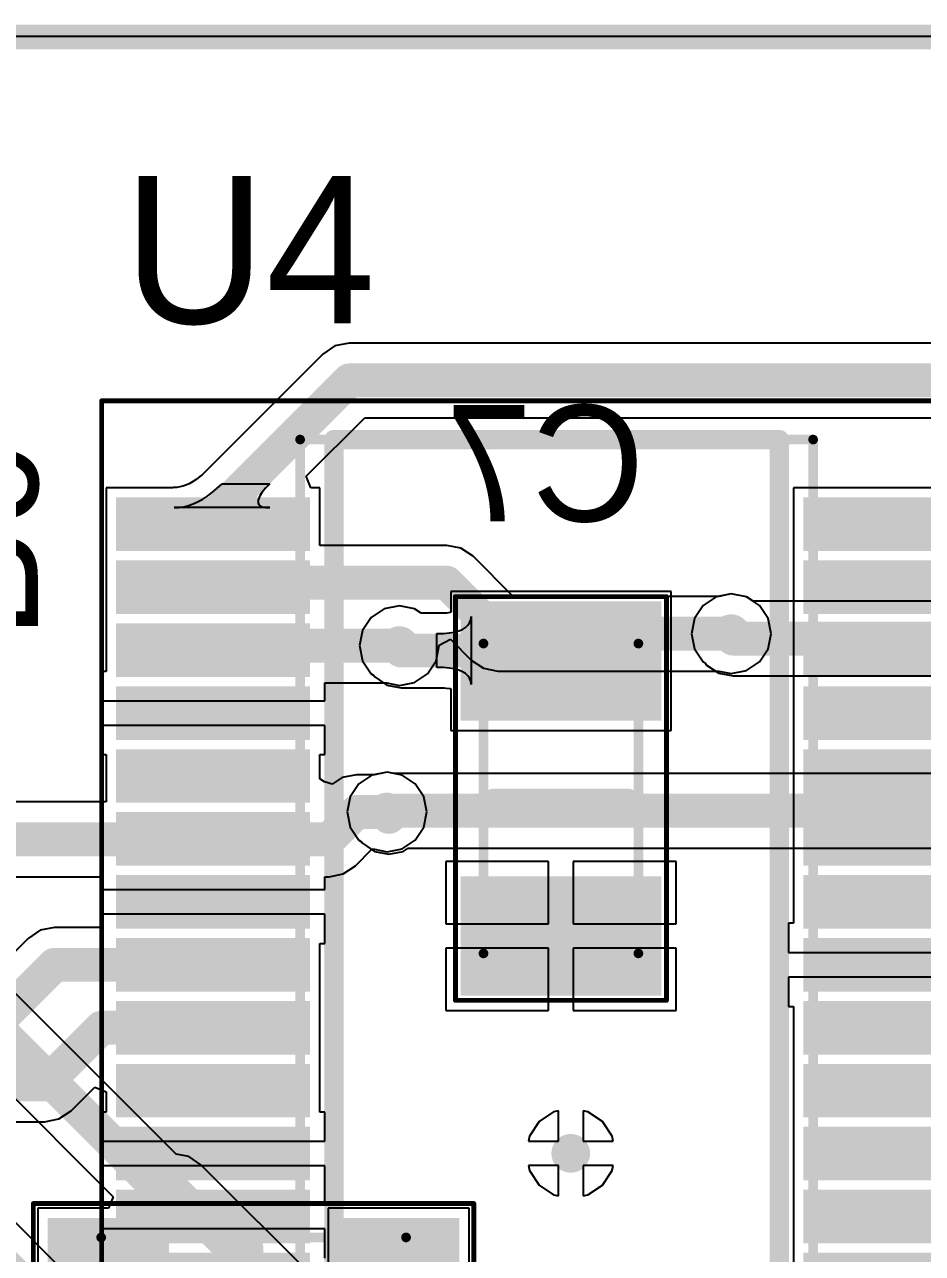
# Model space of a CAD drawing. Header units: millimetres. Extents: x 0.26 to 7.33, y 1.06 to 4.59.
# Drawn here: x 3.6558 to 4.021, y 4.0913 to 4.591 of the extents above; entities that cross this region are included whole.
import ezdxf

# ---------------------------------------------------------------- set-up
doc = ezdxf.new("R2010")
doc.units = ezdxf.units.MM
doc.header["$MEASUREMENT"] = 0
for name, color, linetype in [('BottomLayer', 5, 'Continuous'), ('BottomOverlay', 54, 'Continuous'), ('BottomPaste', 16, 'Continuous'), ('BottomSolder', 6, 'Continuous'), ('Mechanical15', 56, 'Continuous'), ('Mechanical16', 56, 'Continuous'), ('Mechanical20', 56, 'Continuous'), ('MultiLayer', 9, 'Continuous'), ('TopLayer', 1, 'Continuous'), ('TopOverlay', 2, 'Continuous'), ('TopPaste', 8, 'Continuous'), ('TopSolder', 216, 'Continuous'), ('ViaHoleLayer', 16, 'Continuous')]:
    doc.layers.add(name, color=color, linetype=linetype)

# ---------------------------------------------------------------- blocks, each defined once
blk = doc.blocks.new('SOP65P780X200_28N_1')
at = {"layer": 'Mechanical15', "const_width": 0.00394}
for points in [[(-0.07874, 0.20079), (-0.10433, 0.1752)], [(-0.10433, 0.20079), (-0.10433, -0.20079)], [(0.10433, 0.20079), (-0.10433, 0.20079)], [(0.10433, 0.20079), (0.10433, -0.20079)], [(0.10433, -0.20079), (-0.10433, -0.20079)]]:
    blk.add_lwpolyline(points, dxfattribs=at)
at = {"layer": 'Mechanical15', "const_width": 0.00197}
for points in [[(-0.10531, 0.20079, 1), (-0.10335, 0.20079, 1)], [(-0.10531, 0.20079, 1), (-0.10335, 0.20079, 1)], [(-0.07972, 0.20079, 1), (-0.07776, 0.20079, 1)], [(0.10335, 0.20079, 1), (0.10531, 0.20079, 1)], [(0.10335, 0.20079, 1), (0.10531, 0.20079, 1)], [(-0.10531, 0.1752, 1), (-0.10335, 0.1752, 1)], [(-0.10531, -0.20079, 1), (-0.10335, -0.20079, 1)], [(-0.10531, -0.20079, 1), (-0.10335, -0.20079, 1)], [(0.10335, -0.20079, 1), (0.10531, -0.20079, 1)], [(0.10335, -0.20079, 1), (0.10531, -0.20079, 1)]]:
    blk.add_lwpolyline(points, format="xyb", close=True, dxfattribs=at)
at = {"layer": 'Mechanical16', "const_width": 0.00197}
for points in [[(-0.18504, 0.21654), (-0.18504, -0.21654)], [(0.18504, 0.21654), (-0.18504, 0.21654)], [(0.18504, 0.21654), (0.18504, -0.21654)], [(0.18504, -0.21654), (-0.18504, -0.21654)]]:
    blk.add_lwpolyline(points, dxfattribs=at)
at = {"layer": 'Mechanical16', "const_width": 0.000984}
for points in [[(-0.18553, 0.21654, 1), (-0.18455, 0.21654, 1)], [(-0.18553, 0.21654, 1), (-0.18455, 0.21654, 1)], [(0.18455, 0.21654, 1), (0.18553, 0.21654, 1)], [(0.18455, 0.21654, 1), (0.18553, 0.21654, 1)], [(-0.18553, -0.21654, 1), (-0.18455, -0.21654, 1)], [(-0.18553, -0.21654, 1), (-0.18455, -0.21654, 1)], [(0.18455, -0.21654, 1), (0.18553, -0.21654, 1)], [(0.18455, -0.21654, 1), (0.18553, -0.21654, 1)]]:
    blk.add_lwpolyline(points, format="xyb", close=True, dxfattribs=at)
at = {"layer": 'TopLayer'}
for points in [[(-0.1752, 0.15945), (-0.10433, 0.15945), (-0.1752, 0.17323), (-0.10433, 0.17323)], [(0.10433, 0.15945), (0.1752, 0.15945), (0.10433, 0.17323), (0.1752, 0.17323)], [(-0.1752, 0.13386), (-0.10433, 0.13386), (-0.1752, 0.14764), (-0.10433, 0.14764)], [(0.10433, 0.13386), (0.1752, 0.13386), (0.10433, 0.14764), (0.1752, 0.14764)], [(-0.1752, 0.10827), (-0.10433, 0.10827), (-0.1752, 0.12205), (-0.10433, 0.12205)], [(0.10433, 0.10827), (0.1752, 0.10827), (0.10433, 0.12205), (0.1752, 0.12205)], [(-0.1752, 0.08268), (-0.10433, 0.08268), (-0.1752, 0.09646), (-0.10433, 0.09646)], [(0.10433, 0.08268), (0.1752, 0.08268), (0.10433, 0.09646), (0.1752, 0.09646)], [(-0.1752, 0.05709), (-0.10433, 0.05709), (-0.1752, 0.07087), (-0.10433, 0.07087)], [(0.10433, 0.05709), (0.1752, 0.05709), (0.10433, 0.07087), (0.1752, 0.07087)], [(-0.1752, 0.0315), (-0.10433, 0.0315), (-0.1752, 0.04528), (-0.10433, 0.04528)], [(0.10433, 0.0315), (0.1752, 0.0315), (0.10433, 0.04528), (0.1752, 0.04528)], [(-0.1752, 0.00591), (-0.10433, 0.00591), (-0.1752, 0.01969), (-0.10433, 0.01969)], [(0.10433, 0.00591), (0.1752, 0.00591), (0.10433, 0.01969), (0.1752, 0.01969)], [(-0.1752, -0.01969), (-0.10433, -0.01969), (-0.1752, -0.00591), (-0.10433, -0.00591)], [(0.10433, -0.01969), (0.1752, -0.01969), (0.10433, -0.00591), (0.1752, -0.00591)], [(-0.1752, -0.04528), (-0.10433, -0.04528), (-0.1752, -0.0315), (-0.10433, -0.0315)], [(0.10433, -0.04528), (0.1752, -0.04528), (0.10433, -0.0315), (0.1752, -0.0315)], [(-0.1752, -0.07087), (-0.10433, -0.07087), (-0.1752, -0.05709), (-0.10433, -0.05709)], [(0.10433, -0.07087), (0.1752, -0.07087), (0.10433, -0.05709), (0.1752, -0.05709)], [(-0.1752, -0.09646), (-0.10433, -0.09646), (-0.1752, -0.08268), (-0.10433, -0.08268)], [(0.10433, -0.09646), (0.1752, -0.09646), (0.10433, -0.08268), (0.1752, -0.08268)], [(-0.1752, -0.12205), (-0.10433, -0.12205), (-0.1752, -0.10827), (-0.10433, -0.10827)], [(0.10433, -0.12205), (0.1752, -0.12205), (0.10433, -0.10827), (0.1752, -0.10827)], [(-0.1752, -0.14764), (-0.10433, -0.14764), (-0.1752, -0.13386), (-0.10433, -0.13386)], [(0.10433, -0.14764), (0.1752, -0.14764), (0.10433, -0.13386), (0.1752, -0.13386)], [(-0.1752, -0.17323), (-0.10433, -0.17323), (-0.1752, -0.15945), (-0.10433, -0.15945)], [(0.10433, -0.17323), (0.1752, -0.17323), (0.10433, -0.15945), (0.1752, -0.15945)]]:
    blk.add_solid(points, dxfattribs=at)
at = {"layer": 'TopOverlay', "const_width": 0.00787}
for points in [[(-0.09055, 0.20079), (-0.09055, -0.20079)], [(0.09055, 0.20079), (-0.09055, 0.20079)], [(0.09055, 0.20079), (0.09055, -0.20079)], [(-0.10433, 0.18898), (-0.1752, 0.18898)], [(0.09055, -0.20079), (-0.09055, -0.20079)]]:
    blk.add_lwpolyline(points, dxfattribs=at)
at = {"layer": 'TopOverlay', "const_width": 0.00394}
for points in [[(-0.09252, 0.20079, 1), (-0.08858, 0.20079, 1)], [(-0.09252, 0.20079, 1), (-0.08858, 0.20079, 1)], [(0.08858, 0.20079, 1), (0.09252, 0.20079, 1)], [(0.08858, 0.20079, 1), (0.09252, 0.20079, 1)], [(-0.17717, 0.18898, 1), (-0.17323, 0.18898, 1)], [(-0.1063, 0.18898, 1), (-0.10236, 0.18898, 1)], [(-0.09252, -0.20079, 1), (-0.08858, -0.20079, 1)], [(-0.09252, -0.20079, 1), (-0.08858, -0.20079, 1)], [(0.08858, -0.20079, 1), (0.09252, -0.20079, 1)], [(0.08858, -0.20079, 1), (0.09252, -0.20079, 1)]]:
    blk.add_lwpolyline(points, format="xyb", close=True, dxfattribs=at)
at = {"layer": 'TopPaste'}
for points in [[(-0.1752, 0.15945), (-0.10433, 0.15945), (-0.1752, 0.17323), (-0.10433, 0.17323)], [(0.10433, 0.15945), (0.1752, 0.15945), (0.10433, 0.17323), (0.1752, 0.17323)], [(-0.1752, 0.13386), (-0.10433, 0.13386), (-0.1752, 0.14764), (-0.10433, 0.14764)], [(0.10433, 0.13386), (0.1752, 0.13386), (0.10433, 0.14764), (0.1752, 0.14764)], [(-0.1752, 0.10827), (-0.10433, 0.10827), (-0.1752, 0.12205), (-0.10433, 0.12205)], [(0.10433, 0.10827), (0.1752, 0.10827), (0.10433, 0.12205), (0.1752, 0.12205)], [(-0.1752, 0.08268), (-0.10433, 0.08268), (-0.1752, 0.09646), (-0.10433, 0.09646)], [(0.10433, 0.08268), (0.1752, 0.08268), (0.10433, 0.09646), (0.1752, 0.09646)], [(-0.1752, 0.05709), (-0.10433, 0.05709), (-0.1752, 0.07087), (-0.10433, 0.07087)], [(0.10433, 0.05709), (0.1752, 0.05709), (0.10433, 0.07087), (0.1752, 0.07087)], [(-0.1752, 0.0315), (-0.10433, 0.0315), (-0.1752, 0.04528), (-0.10433, 0.04528)], [(0.10433, 0.0315), (0.1752, 0.0315), (0.10433, 0.04528), (0.1752, 0.04528)], [(-0.1752, 0.00591), (-0.10433, 0.00591), (-0.1752, 0.01969), (-0.10433, 0.01969)], [(0.10433, 0.00591), (0.1752, 0.00591), (0.10433, 0.01969), (0.1752, 0.01969)], [(-0.1752, -0.01969), (-0.10433, -0.01969), (-0.1752, -0.00591), (-0.10433, -0.00591)], [(0.10433, -0.01969), (0.1752, -0.01969), (0.10433, -0.00591), (0.1752, -0.00591)], [(-0.1752, -0.04528), (-0.10433, -0.04528), (-0.1752, -0.0315), (-0.10433, -0.0315)], [(0.10433, -0.04528), (0.1752, -0.04528), (0.10433, -0.0315), (0.1752, -0.0315)], [(-0.1752, -0.07087), (-0.10433, -0.07087), (-0.1752, -0.05709), (-0.10433, -0.05709)], [(0.10433, -0.07087), (0.1752, -0.07087), (0.10433, -0.05709), (0.1752, -0.05709)], [(-0.1752, -0.09646), (-0.10433, -0.09646), (-0.1752, -0.08268), (-0.10433, -0.08268)], [(0.10433, -0.09646), (0.1752, -0.09646), (0.10433, -0.08268), (0.1752, -0.08268)], [(-0.1752, -0.12205), (-0.10433, -0.12205), (-0.1752, -0.10827), (-0.10433, -0.10827)], [(0.10433, -0.12205), (0.1752, -0.12205), (0.10433, -0.10827), (0.1752, -0.10827)], [(-0.1752, -0.14764), (-0.10433, -0.14764), (-0.1752, -0.13386), (-0.10433, -0.13386)], [(0.10433, -0.14764), (0.1752, -0.14764), (0.10433, -0.13386), (0.1752, -0.13386)], [(-0.1752, -0.17323), (-0.10433, -0.17323), (-0.1752, -0.15945), (-0.10433, -0.15945)], [(0.10433, -0.17323), (0.1752, -0.17323), (0.10433, -0.15945), (0.1752, -0.15945)]]:
    blk.add_solid(points, dxfattribs=at)
at = {"layer": 'TopSolder'}
for points in [[(-0.1792, 0.15545), (-0.10033, 0.15545), (-0.1792, 0.17723), (-0.10033, 0.17723)], [(0.10033, 0.15545), (0.1792, 0.15545), (0.10033, 0.17723), (0.1792, 0.17723)], [(-0.1792, 0.12986), (-0.10033, 0.12986), (-0.1792, 0.15164), (-0.10033, 0.15164)], [(0.10033, 0.12986), (0.1792, 0.12986), (0.10033, 0.15164), (0.1792, 0.15164)], [(-0.1792, 0.10427), (-0.10033, 0.10427), (-0.1792, 0.12605), (-0.10033, 0.12605)], [(0.10033, 0.10427), (0.1792, 0.10427), (0.10033, 0.12605), (0.1792, 0.12605)], [(-0.1792, 0.07868), (-0.10033, 0.07868), (-0.1792, 0.10046), (-0.10033, 0.10046)], [(0.10033, 0.07868), (0.1792, 0.07868), (0.10033, 0.10046), (0.1792, 0.10046)], [(-0.1792, 0.05309), (-0.10033, 0.05309), (-0.1792, 0.07487), (-0.10033, 0.07487)], [(0.10033, 0.05309), (0.1792, 0.05309), (0.10033, 0.07487), (0.1792, 0.07487)], [(-0.1792, 0.0275), (-0.10033, 0.0275), (-0.1792, 0.04928), (-0.10033, 0.04928)], [(0.10033, 0.0275), (0.1792, 0.0275), (0.10033, 0.04928), (0.1792, 0.04928)], [(-0.1792, 0.00191), (-0.10033, 0.00191), (-0.1792, 0.02369), (-0.10033, 0.02369)], [(0.10033, 0.00191), (0.1792, 0.00191), (0.10033, 0.02369), (0.1792, 0.02369)], [(-0.1792, -0.02369), (-0.10033, -0.02369), (-0.1792, -0.00191), (-0.10033, -0.00191)], [(0.10033, -0.02369), (0.1792, -0.02369), (0.10033, -0.00191), (0.1792, -0.00191)], [(-0.1792, -0.04928), (-0.10033, -0.04928), (-0.1792, -0.0275), (-0.10033, -0.0275)], [(0.10033, -0.04928), (0.1792, -0.04928), (0.10033, -0.0275), (0.1792, -0.0275)], [(-0.1792, -0.07487), (-0.10033, -0.07487), (-0.1792, -0.05309), (-0.10033, -0.05309)], [(0.10033, -0.07487), (0.1792, -0.07487), (0.10033, -0.05309), (0.1792, -0.05309)], [(-0.1792, -0.10046), (-0.10033, -0.10046), (-0.1792, -0.07868), (-0.10033, -0.07868)], [(0.10033, -0.10046), (0.1792, -0.10046), (0.10033, -0.07868), (0.1792, -0.07868)], [(-0.1792, -0.12605), (-0.10033, -0.12605), (-0.1792, -0.10427), (-0.10033, -0.10427)], [(0.10033, -0.12605), (0.1792, -0.12605), (0.10033, -0.10427), (0.1792, -0.10427)], [(-0.1792, -0.15164), (-0.10033, -0.15164), (-0.1792, -0.12986), (-0.10033, -0.12986)], [(0.10033, -0.15164), (0.1792, -0.15164), (0.10033, -0.12986), (0.1792, -0.12986)], [(-0.1792, -0.17723), (-0.10033, -0.17723), (-0.1792, -0.15545), (-0.10033, -0.15545)], [(0.10033, -0.17723), (0.1792, -0.17723), (0.10033, -0.15545), (0.1792, -0.15545)]]:
    blk.add_solid(points, dxfattribs=at)
blk = doc.blocks.new('CAPC3216X170N_B_46')
at = {"layer": 'BottomLayer'}
for points in [[(-0.07618, 0.03681), (-0.07618, -0.03681), (-0.03563, 0.03681), (-0.03563, -0.03681)], [(0.03563, 0.03681), (0.03563, -0.03681), (0.07618, 0.03681), (0.07618, -0.03681)]]:
    blk.add_solid(points, dxfattribs=at)
at = {"layer": 'BottomOverlay', "const_width": 0.00787}
blk.add_lwpolyline([(0, 0.02756), (0, -0.02756)], dxfattribs=at)
at = {"layer": 'BottomOverlay', "const_width": 0.00394}
for points in [[(-0.00197, 0.02756, 1), (0.00197, 0.02756, 1)], [(-0.00197, -0.02756, 1), (0.00197, -0.02756, 1)]]:
    blk.add_lwpolyline(points, format="xyb", close=True, dxfattribs=at)
at = {"layer": 'BottomPaste'}
for points in [[(-0.07618, 0.03681), (-0.07618, -0.03681), (-0.03563, 0.03681), (-0.03563, -0.03681)], [(0.03563, 0.03681), (0.03563, -0.03681), (0.07618, 0.03681), (0.07618, -0.03681)]]:
    blk.add_solid(points, dxfattribs=at)
at = {"layer": 'BottomSolder'}
for points in [[(-0.08018, 0.04081), (-0.08018, -0.04081), (-0.03163, 0.04081), (-0.03163, -0.04081)], [(0.03163, 0.04081), (0.03163, -0.04081), (0.08018, 0.04081), (0.08018, -0.04081)]]:
    blk.add_solid(points, dxfattribs=at)
at = {"layer": 'Mechanical15', "const_width": 0.00394}
for points in [[(-0.06299, 0.0315), (-0.06299, -0.0315)], [(-0.06299, 0.0315), (0.06299, 0.0315)], [(0.06299, 0.0315), (0.06299, -0.0315)], [(-0.06299, -0.0315), (0.06299, -0.0315)]]:
    blk.add_lwpolyline(points, dxfattribs=at)
at = {"layer": 'Mechanical15', "const_width": 0.00197}
for points in [[(-0.06398, 0.0315, 1), (-0.06201, 0.0315, 1)], [(-0.06398, 0.0315, 1), (-0.06201, 0.0315, 1)], [(0.06201, 0.0315, 1), (0.06398, 0.0315, 1)], [(0.06201, 0.0315, 1), (0.06398, 0.0315, 1)], [(-0.06398, -0.0315, 1), (-0.06201, -0.0315, 1)], [(-0.06398, -0.0315, 1), (-0.06201, -0.0315, 1)], [(0.06201, -0.0315, 1), (0.06398, -0.0315, 1)], [(0.06201, -0.0315, 1), (0.06398, -0.0315, 1)]]:
    blk.add_lwpolyline(points, format="xyb", close=True, dxfattribs=at)
at = {"layer": 'Mechanical16', "const_width": 0.00197}
for points in [[(-0.08209, 0.04291), (-0.08209, -0.04291)], [(-0.08209, 0.04291), (0.08209, 0.04291)], [(0.08209, 0.04291), (0.08209, -0.04291)], [(-0.08209, -0.04291), (0.08209, -0.04291)]]:
    blk.add_lwpolyline(points, dxfattribs=at)
at = {"layer": 'Mechanical16', "const_width": 0.000984}
for points in [[(-0.08258, 0.04291, 1), (-0.08159, 0.04291, 1)], [(-0.08258, 0.04291, 1), (-0.08159, 0.04291, 1)], [(0.08159, 0.04291, 1), (0.08258, 0.04291, 1)], [(0.08159, 0.04291, 1), (0.08258, 0.04291, 1)], [(-0.08258, -0.04291, 1), (-0.08159, -0.04291, 1)], [(-0.08258, -0.04291, 1), (-0.08159, -0.04291, 1)], [(0.08159, -0.04291, 1), (0.08258, -0.04291, 1)], [(0.08159, -0.04291, 1), (0.08258, -0.04291, 1)]]:
    blk.add_lwpolyline(points, format="xyb", close=True, dxfattribs=at)
blk = doc.blocks.new('RESC3216X60N_B_92')
at = {"layer": 'BottomLayer'}
for points in [[(-0.07972, 0.03543), (-0.07972, -0.03543), (-0.03839, 0.03543), (-0.03839, -0.03543)], [(0.03839, 0.03543), (0.03839, -0.03543), (0.07972, 0.03543), (0.07972, -0.03543)]]:
    blk.add_solid(points, dxfattribs=at)
at = {"layer": 'BottomOverlay', "const_width": 0.00787}
blk.add_lwpolyline([(0, -0.02756), (0, 0.02756)], dxfattribs=at)
at = {"layer": 'BottomOverlay', "const_width": 0.00394}
for points in [[(-0.00197, 0.02756, 1), (0.00197, 0.02756, 1)], [(-0.00197, -0.02756, 1), (0.00197, -0.02756, 1)]]:
    blk.add_lwpolyline(points, format="xyb", close=True, dxfattribs=at)
at = {"layer": 'BottomPaste'}
for points in [[(-0.07972, 0.03543), (-0.07972, -0.03543), (-0.03839, 0.03543), (-0.03839, -0.03543)], [(0.03839, 0.03543), (0.03839, -0.03543), (0.07972, 0.03543), (0.07972, -0.03543)]]:
    blk.add_solid(points, dxfattribs=at)
at = {"layer": 'BottomSolder'}
for points in [[(-0.08372, 0.03943), (-0.08372, -0.03943), (-0.03439, 0.03943), (-0.03439, -0.03943)], [(0.03439, 0.03943), (0.03439, -0.03943), (0.08372, 0.03943), (0.08372, -0.03943)]]:
    blk.add_solid(points, dxfattribs=at)
at = {"layer": 'Mechanical15', "const_width": 0.00394}
for points in [[(-0.06201, -0.0315), (-0.06201, 0.0315)], [(-0.06201, 0.0315), (0.06201, 0.0315)], [(0.06201, -0.0315), (0.06201, 0.0315)], [(-0.06201, -0.0315), (0.06201, -0.0315)]]:
    blk.add_lwpolyline(points, dxfattribs=at)
at = {"layer": 'Mechanical15', "const_width": 0.00197}
for points in [[(-0.06299, 0.0315, 1), (-0.06102, 0.0315, 1)], [(-0.06299, 0.0315, 1), (-0.06102, 0.0315, 1)], [(0.06102, 0.0315, 1), (0.06299, 0.0315, 1)], [(0.06102, 0.0315, 1), (0.06299, 0.0315, 1)], [(-0.06299, -0.0315, 1), (-0.06102, -0.0315, 1)], [(-0.06299, -0.0315, 1), (-0.06102, -0.0315, 1)], [(0.06102, -0.0315, 1), (0.06299, -0.0315, 1)], [(0.06102, -0.0315, 1), (0.06299, -0.0315, 1)]]:
    blk.add_lwpolyline(points, format="xyb", close=True, dxfattribs=at)
at = {"layer": 'Mechanical16', "const_width": 0.00197}
for points in [[(-0.08957, -0.04528), (-0.08957, 0.04528)], [(-0.08957, 0.04528), (0.08957, 0.04528)], [(0.08957, -0.04528), (0.08957, 0.04528)], [(-0.08957, -0.04528), (0.08957, -0.04528)]]:
    blk.add_lwpolyline(points, dxfattribs=at)
at = {"layer": 'Mechanical16', "const_width": 0.000984}
for points in [[(-0.09006, 0.04528, 1), (-0.08907, 0.04528, 1)], [(-0.09006, 0.04528, 1), (-0.08907, 0.04528, 1)], [(0.08907, 0.04528, 1), (0.09006, 0.04528, 1)], [(0.08907, 0.04528, 1), (0.09006, 0.04528, 1)], [(-0.09006, -0.04528, 1), (-0.08907, -0.04528, 1)], [(-0.09006, -0.04528, 1), (-0.08907, -0.04528, 1)], [(0.08907, -0.04528, 1), (0.09006, -0.04528, 1)], [(0.08907, -0.04528, 1), (0.09006, -0.04528, 1)]]:
    blk.add_lwpolyline(points, format="xyb", close=True, dxfattribs=at)

msp = doc.modelspace()

# ---------------------------------------------------------------- linework, layer by layer
at = {"layer": 'BottomLayer'}
for p, q in [((0.27553, 4.5863), (7.325, 4.5863)), ((3.91881, 4.36048), (3.82919, 4.36048)), ((3.82919, 4.36048), (3.82919, 4.35203)), ((3.91881, 4.30393), (3.91881, 4.36048)), ((3.93708, 4.35825), (3.93183, 4.35474)), ((3.94328, 4.35948), (3.93708, 4.35825)), ((3.94947, 4.35825), (3.94328, 4.35948)), ((3.95212, 4.35648), (3.94947, 4.35825)), ((3.80208, 4.35341), (3.79683, 4.3499)), ((3.80828, 4.35464), (3.80208, 4.35341)), ((3.81447, 4.35341), (3.80828, 4.35464)), ((3.81712, 4.35164), (3.81447, 4.35341)), ((3.93183, 4.35474), (3.92832, 4.34949)), ((4.45698, 4.35648), (3.95212, 4.35648)), ((3.79683, 4.3499), (3.79332, 4.34465)), ((3.82657, 4.35164), (3.81712, 4.35164)), ((3.82751, 4.35172), (3.82657, 4.35164)), ((3.8289, 4.35195), (3.82751, 4.35172)), ((3.82919, 4.35203), (3.8289, 4.35195)), ((3.83618, 4.34672), (3.83687, 4.34776)), ((3.83687, 4.34776), (3.83729, 4.34893)), ((3.83729, 4.34893), (3.83743, 4.35024)), ((3.83743, 4.35024), (3.83743, 4.32268)), ((3.92832, 4.34949), (3.92709, 4.3433)), ((3.79332, 4.34465), (3.79209, 4.33846)), ((3.82353, 4.34335), (3.82617, 4.34342)), ((3.82353, 4.32957), (3.82353, 4.34335)), ((3.82617, 4.34342), (3.82853, 4.34362)), ((3.82853, 4.34362), (3.83062, 4.34397)), ((3.83062, 4.34397), (3.83243, 4.34445)), ((3.83243, 4.34445), (3.83395, 4.34507)), ((3.83395, 4.34507), (3.83521, 4.34583)), ((3.83521, 4.34583), (3.83618, 4.34672)), ((3.92709, 4.3433), (3.92832, 4.33711)), ((3.79209, 4.33846), (3.79332, 4.33226)), ((3.92832, 4.33711), (3.93183, 4.33185)), ((3.79332, 4.33226), (3.79683, 4.32701)), ((3.82617, 4.3295), (3.82353, 4.32957)), ((3.82853, 4.32929), (3.82617, 4.3295)), ((3.83062, 4.32895), (3.82853, 4.32929)), ((3.83243, 4.32846), (3.83062, 4.32895)), ((3.83395, 4.32784), (3.83243, 4.32846)), ((3.83521, 4.32709), (3.83395, 4.32784)), ((3.93183, 4.33185), (3.93286, 4.33117)), ((3.93286, 4.33117), (3.93327, 4.33056)), ((3.93327, 4.33056), (3.93819, 4.32727)), ((3.79683, 4.32701), (3.79786, 4.32632)), ((3.79786, 4.32632), (3.79827, 4.32572)), ((3.79827, 4.32572), (3.80319, 4.32243)), ((3.80319, 4.32243), (3.809, 4.32128)), ((3.83618, 4.32619), (3.83521, 4.32709)), ((3.83687, 4.32516), (3.83618, 4.32619)), ((3.83729, 4.32399), (3.83687, 4.32516)), ((3.83743, 4.32268), (3.83729, 4.32399)), ((3.93819, 4.32727), (3.944, 4.32612)), ((3.944, 4.32612), (4.45698, 4.32612)), ((3.809, 4.32128), (3.82657, 4.32128)), ((3.82657, 4.32128), (3.82751, 4.32119)), ((3.82751, 4.32119), (3.8289, 4.32096)), ((3.8289, 4.32096), (3.82919, 4.32089)), ((3.82919, 4.32089), (3.82919, 4.30393)), ((3.82919, 4.30393), (3.91881, 4.30393)), ((3.79708, 4.28575), (3.79183, 4.28224)), ((3.80328, 4.28698), (3.79708, 4.28575)), ((3.80615, 4.28641), (3.80328, 4.28698)), ((3.8065, 4.28648), (3.80615, 4.28641)), ((4.07021, 4.28648), (3.8065, 4.28648)), ((3.79183, 4.28224), (3.78832, 4.27699)), ((3.78832, 4.27699), (3.78709, 4.2708)), ((3.78709, 4.2708), (3.78832, 4.26461)), ((3.78832, 4.26461), (3.79183, 4.25935)), ((3.79183, 4.25935), (3.79286, 4.25867)), ((3.79286, 4.25867), (3.79327, 4.25806)), ((3.79327, 4.25806), (3.79819, 4.25477)), ((3.79819, 4.25477), (3.804, 4.25362)), ((3.804, 4.25362), (3.80981, 4.25477)), ((3.80981, 4.25477), (3.81182, 4.25612)), ((3.81182, 4.25612), (4.05839, 4.25612)), ((3.869, 4.25067), (3.82719, 4.25067)), ((3.82719, 4.25067), (3.82719, 4.22539)), ((3.869, 4.22539), (3.869, 4.25067)), ((3.92081, 4.25067), (3.879, 4.25067)), ((3.879, 4.25067), (3.879, 4.22539)), ((3.92081, 4.22539), (3.92081, 4.25067)), ((3.71746, 4.13167), (3.613, 4.23613)), ((3.82719, 4.22539), (3.869, 4.22539)), ((3.879, 4.22539), (3.92081, 4.22539)), ((3.869, 4.21539), (3.82719, 4.21539)), ((3.82719, 4.21539), (3.82719, 4.19012)), ((3.869, 4.19012), (3.869, 4.21539)), ((3.92081, 4.21539), (3.879, 4.21539)), ((3.879, 4.21539), (3.879, 4.19012)), ((3.92081, 4.19012), (3.92081, 4.21539)), ((3.59598, 4.21021), (3.69184, 4.11435)), ((3.82719, 4.19012), (3.869, 4.19012)), ((3.879, 4.19012), (3.92081, 4.19012)), ((3.87103, 4.14884), (3.86511, 4.14489)), ((3.873, 4.14923), (3.87103, 4.14884)), ((3.873, 4.137), (3.873, 4.14923)), ((3.88497, 4.14884), (3.883, 4.14923)), ((3.883, 4.14923), (3.883, 4.137)), ((3.89089, 4.14489), (3.88497, 4.14884)), ((3.86511, 4.14489), (3.86116, 4.13897)), ((3.89484, 4.13897), (3.89089, 4.14489)), ((3.86116, 4.13897), (3.86077, 4.137)), ((3.89523, 4.137), (3.89484, 4.13897)), ((3.86077, 4.137), (3.873, 4.137)), ((3.883, 4.137), (3.89523, 4.137)), ((3.72259, 4.13065), (3.71746, 4.13167)), ((3.72752, 4.12736), (3.72259, 4.13065)), ((3.77439, 4.08049), (3.72752, 4.12736)), ((3.873, 4.127), (3.86077, 4.127)), ((3.86077, 4.127), (3.86116, 4.12503)), ((3.86116, 4.12503), (3.86511, 4.11911)), ((3.873, 4.11477), (3.873, 4.127)), ((3.89523, 4.127), (3.883, 4.127)), ((3.883, 4.127), (3.883, 4.11477)), ((3.89089, 4.11911), (3.89484, 4.12503)), ((3.89484, 4.12503), (3.89523, 4.127)), ((3.86511, 4.11911), (3.87103, 4.11516)), ((3.88497, 4.11516), (3.89089, 4.11911)), ((3.69184, 4.11435), (3.68992, 4.10973)), ((3.87103, 4.11516), (3.873, 4.11477)), ((3.883, 4.11477), (3.88497, 4.11516)), ((3.68992, 4.10973), (3.66128, 4.10973)), ((3.66128, 4.10973), (3.66128, 4.08189)), ((3.83672, 4.10973), (3.77939, 4.10973)), ((3.77939, 4.10973), (3.77939, 4.08218)), ((3.83672, 4.07053), (3.83672, 4.10973))]:
    msp.add_line(p, q, dxfattribs=at)
for points, const_width in [([(3.93934, 4.3433, 1), (3.94721, 4.3433, 1)], 0.00787), ([(3.94056, 4.3413, 1), (3.94744, 4.3413, 1)], 0.00689), ([(3.80434, 4.33846, 1), (3.81221, 4.33846, 1)], 0.00787), ([(3.80556, 4.33646, 1), (3.81244, 4.33646, 1)], 0.00689), ([(3.8663, 4.33646, 1), (3.87319, 4.33646, 1)], 0.00689), ([(3.8663, 4.33646, 1), (3.87319, 4.33646, 1)], 0.00689), ([(3.87056, 4.3322, 1), (3.87744, 4.3322, 1)], 0.00689), ([(3.79934, 4.2708, 1), (3.80721, 4.2708, 1)], 0.00787), ([(3.80306, 4.2713, 1), (3.80994, 4.2713, 1)], 0.00689), ([(3.80306, 4.2713, 1), (3.80994, 4.2713, 1)], 0.00689), ([(3.80056, 4.2688, 1), (3.80744, 4.2688, 1)], 0.00689), ([(3.87406, 4.132, 1), (3.88194, 4.132, 1)], 0.00787), ([(3.70759, 4.11662, 1), (3.71448, 4.11662, 1)], 0.00689), ([(3.70759, 4.11662, 1), (3.71448, 4.11662, 1)], 0.00689), ([(3.71334, 4.11662, 1), (3.72023, 4.11662, 1)], 0.00689), ([(3.71334, 4.11662, 1), (3.72023, 4.11662, 1)], 0.00689)]:
    msp.add_lwpolyline(points, format="xyb", close=True, dxfattribs=dict(at, const_width=const_width))
at = {"layer": 'BottomLayer', "const_width": 0.01378}
for points in [[(3.944, 4.3413), (4.46203, 4.3413)], [(3.809, 4.33646), (3.86975, 4.33646)], [(3.86975, 4.33646), (3.874, 4.3322)], [(3.804, 4.2688), (3.8065, 4.2713)], [(3.8065, 4.2713), (4.0765, 4.2713)], [(3.60226, 4.22539), (3.71104, 4.11662)], [(3.71104, 4.11662), (3.71678, 4.11662)], [(3.71678, 4.11662), (3.764, 4.0694)]]:
    msp.add_lwpolyline(points, dxfattribs=at)
at = {"layer": 'Mechanical20', "const_width": 0.01}
msp.add_lwpolyline([(0.269, 4.586), (7.325, 4.586)], dxfattribs=at)
at = {"layer": 'MultiLayer', "const_width": 0.00787}
for points in [[(3.93934, 4.3433, 1), (3.94721, 4.3433, 1)], [(3.80434, 4.33846, 1), (3.81221, 4.33846, 1)], [(3.79934, 4.2708, 1), (3.80721, 4.2708, 1)], [(3.87406, 4.132, 1), (3.88194, 4.132, 1)]]:
    msp.add_lwpolyline(points, format="xyb", close=True, dxfattribs=at)
at = {"layer": 'TopLayer'}
for p, q in [((0.269, 4.5863), (7.325, 4.5863)), ((3.78209, 4.46033), (3.77716, 4.45703)), ((3.7879, 4.46148), (3.78209, 4.46033)), ((4.2834, 4.46148), (3.7879, 4.46148)), ((3.7879, 4.46148), (3.7879, 4.46148)), ((3.77716, 4.45703), (3.72806, 4.40793)), ((3.77716, 4.45703), (3.77716, 4.45703)), ((3.77037, 4.4073), (3.79419, 4.43112)), ((3.79419, 4.43112), (4.33895, 4.43112)), ((3.72806, 4.40793), (3.72717, 4.40718)), ((3.71616, 4.40268), (3.68904, 4.40268)), ((3.68904, 4.40268), (3.68904, 4.37291)), ((3.71627, 4.40271), (3.71616, 4.40268)), ((3.71781, 4.40279), (3.71627, 4.40271)), ((3.71898, 4.40296), (3.71781, 4.40279)), ((3.72018, 4.40326), (3.71898, 4.40296)), ((3.72144, 4.40371), (3.72018, 4.40326)), ((3.72278, 4.40431), (3.72144, 4.40371)), ((3.72417, 4.40507), (3.72278, 4.40431)), ((3.72564, 4.40603), (3.72417, 4.40507)), ((3.72717, 4.40718), (3.72564, 4.40603)), ((3.73227, 4.4008), (3.73421, 4.40246)), ((3.73421, 4.40246), (3.73616, 4.40431)), ((3.73616, 4.40431), (3.75565, 4.40431)), ((3.7539, 4.40246), (3.75253, 4.4008)), ((3.75565, 4.40431), (3.7539, 4.40246)), ((3.77229, 4.40268), (3.77037, 4.4073)), ((3.77591, 4.40268), (3.77229, 4.40268)), ((3.77591, 4.37923), (3.77591, 4.40268)), ((4.05543, 4.40268), (3.96857, 4.40268)), ((3.96857, 4.40268), (3.96857, 4.37291)), ((3.72642, 4.397), (3.72837, 4.39807)), ((3.72837, 4.39807), (3.73032, 4.39934)), ((3.73032, 4.39934), (3.73227, 4.4008)), ((3.75097, 4.39807), (3.75078, 4.397)), ((3.75156, 4.39934), (3.75097, 4.39807)), ((3.75253, 4.4008), (3.75156, 4.39934)), ((3.71668, 4.39457), (3.71862, 4.39466)), ((3.75565, 4.39457), (3.71668, 4.39457)), ((3.71862, 4.39466), (3.72057, 4.39495)), ((3.72057, 4.39495), (3.72252, 4.39544)), ((3.72252, 4.39544), (3.72447, 4.39612)), ((3.72447, 4.39612), (3.72642, 4.397)), ((3.75078, 4.397), (3.75097, 4.39612)), ((3.75097, 4.39612), (3.75156, 4.39544)), ((3.75156, 4.39544), (3.75253, 4.39495)), ((3.75253, 4.39495), (3.7539, 4.39466)), ((3.7539, 4.39466), (3.75565, 4.39457)), ((3.82753, 4.37923), (3.77591, 4.37923)), ((3.83334, 4.37807), (3.82753, 4.37923)), ((3.83826, 4.37478), (3.83334, 4.37807)), ((3.68904, 4.37291), (3.68904, 4.32791)), ((3.85457, 4.35848), (3.83826, 4.37478)), ((3.96857, 4.37291), (3.96857, 4.34732)), ((3.93823, 4.35848), (3.85457, 4.35848)), ((3.94328, 4.35948), (3.93823, 4.35848)), ((3.94947, 4.35825), (3.94328, 4.35948)), ((3.95472, 4.35474), (3.94947, 4.35825)), ((3.95823, 4.34949), (3.95472, 4.35474)), ((3.95946, 4.3433), (3.95823, 4.34949)), ((3.95823, 4.33711), (3.95946, 4.3433)), ((3.96857, 4.34732), (3.96857, 4.32172)), ((3.82323, 4.33226), (3.82446, 4.33846)), ((3.82443, 4.3386), (3.82904, 4.34107)), ((3.82446, 4.33846), (3.82443, 4.3386)), ((3.82904, 4.34107), (3.83754, 4.33256)), ((3.83754, 4.33256), (3.84247, 4.32927)), ((3.95472, 4.33185), (3.95823, 4.33711)), ((3.68904, 4.32791), (3.68704, 4.32791)), ((3.68704, 4.32791), (3.68704, 4.31602)), ((3.81972, 4.32701), (3.82323, 4.33226)), ((3.84247, 4.32927), (3.84828, 4.32812)), ((3.84828, 4.32812), (3.93823, 4.32812)), ((3.93823, 4.32812), (3.94328, 4.32711)), ((3.94328, 4.32711), (3.94947, 4.32835)), ((3.94947, 4.32835), (3.95472, 4.33185)), ((3.77791, 4.31602), (3.77791, 4.32328)), ((3.77791, 4.32328), (3.80323, 4.32328)), ((3.80323, 4.32328), (3.80828, 4.32227)), ((3.80828, 4.32227), (3.81447, 4.3235)), ((3.81447, 4.3235), (3.81972, 4.32701)), ((3.96857, 4.32172), (3.96857, 4.29613)), ((3.68704, 4.31602), (3.73247, 4.31602)), ((3.73247, 4.31602), (3.77791, 4.31602)), ((3.73247, 4.30602), (3.68704, 4.30602)), ((3.68704, 4.30602), (3.68704, 4.29413)), ((3.77791, 4.30602), (3.73247, 4.30602)), ((3.77791, 4.29413), (3.77791, 4.30602)), ((3.68704, 4.29413), (3.68904, 4.29413)), ((3.68904, 4.29413), (3.68904, 4.27487)), ((3.77591, 4.2843), (3.77591, 4.29413)), ((3.77591, 4.29413), (3.77791, 4.29413)), ((3.96857, 4.29613), (3.96857, 4.27054)), ((3.77779, 4.28305), (3.77591, 4.2843)), ((3.78091, 4.2821), (3.77779, 4.28305)), ((3.78499, 4.28483), (3.78091, 4.2821)), ((3.7908, 4.28598), (3.78499, 4.28483)), ((3.79823, 4.28598), (3.7908, 4.28598)), ((3.7908, 4.28598), (3.7908, 4.28598)), ((3.80328, 4.28698), (3.79823, 4.28598)), ((3.80947, 4.28575), (3.80328, 4.28698)), ((3.81472, 4.28224), (3.80947, 4.28575)), ((3.81823, 4.27699), (3.81472, 4.28224)), ((3.68904, 4.27487), (3.61907, 4.27487)), ((3.81946, 4.2708), (3.81823, 4.27699)), ((3.81823, 4.26461), (3.81946, 4.2708)), ((3.96857, 4.27054), (3.96857, 4.22555)), ((3.81472, 4.25935), (3.81823, 4.26461)), ((3.80947, 4.25585), (3.81472, 4.25935)), ((3.79042, 4.24895), (3.79709, 4.25562)), ((3.79709, 4.25562), (3.79823, 4.25562)), ((3.79823, 4.25562), (3.80328, 4.25461)), ((3.80328, 4.25461), (3.80947, 4.25585)), ((3.78549, 4.24566), (3.79042, 4.24895)), ((3.61907, 4.2445), (3.68704, 4.2445)), ((3.68704, 4.2445), (3.68704, 4.23925)), ((3.77791, 4.23925), (3.77791, 4.2445)), ((3.77791, 4.2445), (3.77969, 4.2445)), ((3.77969, 4.2445), (3.78549, 4.24566)), ((3.68704, 4.23925), (3.73247, 4.23925)), ((3.73247, 4.23925), (3.77791, 4.23925)), ((3.73247, 4.22925), (3.68704, 4.22925)), ((3.68704, 4.22925), (3.68704, 4.22384)), ((3.77791, 4.22925), (3.73247, 4.22925)), ((3.77791, 4.21736), (3.77791, 4.22925)), ((3.66224, 4.22269), (3.65731, 4.2194)), ((3.66805, 4.22384), (3.66224, 4.22269)), ((3.68704, 4.22384), (3.66805, 4.22384)), ((3.96857, 4.22555), (3.96657, 4.22555)), ((3.96657, 4.22555), (3.96657, 4.21366)), ((3.65731, 4.2194), (3.6414, 4.20348)), ((3.77591, 4.16818), (3.77591, 4.21736)), ((3.77591, 4.21736), (3.77791, 4.21736)), ((3.96657, 4.21366), (4.012, 4.21366)), ((4.012, 4.21366), (4.05743, 4.21366)), ((4.012, 4.20366), (3.96657, 4.20366)), ((3.96657, 4.20366), (3.96657, 4.19177)), ((4.05743, 4.20366), (4.012, 4.20366)), ((3.96657, 4.19177), (3.96857, 4.19177)), ((3.96857, 4.19177), (3.96857, 4.14259)), ((3.77591, 4.14878), (3.77591, 4.16818)), ((3.67473, 4.14927), (3.68442, 4.15895)), ((3.68442, 4.15895), (3.68904, 4.15704)), ((3.68904, 4.15704), (3.68904, 4.14878)), ((3.66981, 4.14597), (3.67473, 4.14927)), ((3.68904, 4.14878), (3.68704, 4.14878)), ((3.68704, 4.14878), (3.68704, 4.13689)), ((3.77791, 4.14878), (3.77591, 4.14878)), ((3.77791, 4.13689), (3.77791, 4.14878)), ((3.87103, 4.14884), (3.86511, 4.14489)), ((3.873, 4.14923), (3.87103, 4.14884)), ((3.873, 4.137), (3.873, 4.14923)), ((3.88497, 4.14884), (3.883, 4.14923)), ((3.883, 4.14923), (3.883, 4.137)), ((3.89089, 4.14489), (3.88497, 4.14884)), ((3.63152, 4.14482), (3.664, 4.14482)), ((3.664, 4.14482), (3.66981, 4.14597)), ((3.86511, 4.14489), (3.86116, 4.13897)), ((3.89484, 4.13897), (3.89089, 4.14489)), ((3.96857, 4.14259), (3.96857, 4.117)), ((3.86116, 4.13897), (3.86077, 4.137)), ((3.89523, 4.137), (3.89484, 4.13897)), ((3.68704, 4.13689), (3.73247, 4.13689)), ((3.73247, 4.13689), (3.77791, 4.13689)), ((3.86077, 4.137), (3.873, 4.137)), ((3.883, 4.137), (3.89523, 4.137)), ((3.73247, 4.12689), (3.68704, 4.12689)), ((3.68704, 4.12689), (3.68704, 4.115)), ((3.77791, 4.12689), (3.73247, 4.12689)), ((3.77791, 4.115), (3.77791, 4.12689)), ((3.873, 4.127), (3.86077, 4.127)), ((3.86077, 4.127), (3.86116, 4.12503)), ((3.86116, 4.12503), (3.86511, 4.11911)), ((3.873, 4.11477), (3.873, 4.127)), ((3.89523, 4.127), (3.883, 4.127)), ((3.883, 4.127), (3.883, 4.11477)), ((3.89089, 4.11911), (3.89484, 4.12503)), ((3.89484, 4.12503), (3.89523, 4.127)), ((3.86511, 4.11911), (3.87103, 4.11516)), ((3.88497, 4.11516), (3.89089, 4.11911)), ((3.68404, 4.07198), (3.63899, 4.11703)), ((3.68704, 4.115), (3.68704, 4.1113)), ((3.77791, 4.1113), (3.77791, 4.115)), ((3.87103, 4.11516), (3.873, 4.11477)), ((3.883, 4.11477), (3.88497, 4.11516)), ((3.96857, 4.117), (3.96857, 4.0708)), ((3.68704, 4.1113), (3.73247, 4.1113)), ((3.73247, 4.1113), (3.77791, 4.1113)), ((3.73247, 4.1013), (3.68704, 4.1013)), ((3.68704, 4.1013), (3.68704, 4.08941)), ((3.77791, 4.1013), (3.73247, 4.1013)), ((3.77791, 4.08941), (3.77791, 4.1013))]:
    msp.add_line(p, q, dxfattribs=at)
at = {"layer": 'TopLayer', "const_width": 0.01378}
for points in [[(3.73093, 4.38933), (3.7879, 4.4463)], [(3.7879, 4.4463), (4.454, 4.4463)], [(3.72924, 4.38764), (3.73093, 4.38933)], [(3.72851, 4.36405), (3.82753, 4.36405)], [(3.82753, 4.36405), (3.84828, 4.3433)], [(3.84828, 4.3433), (3.94328, 4.3433)], [(3.72851, 4.33846), (3.80828, 4.33846)], [(3.77969, 4.25969), (3.7908, 4.2708)], [(3.7908, 4.2708), (3.80328, 4.2708)], [(3.57766, 4.25969), (3.73247, 4.25969)], [(3.73247, 4.25969), (3.77969, 4.25969)], [(3.64768, 4.1883), (3.66805, 4.20866)], [(3.66805, 4.20866), (3.73247, 4.20866)], [(3.664, 4.16), (3.68707, 4.18307)], [(3.68707, 4.18307), (3.73247, 4.18307)], [(3.62523, 4.16), (3.664, 4.16)], [(4.00876, 4.15732), (4.12703, 4.15732)], [(4.00804, 4.13273), (4.07284, 4.13273)], [(3.62825, 4.1063), (3.674, 4.06055)]]:
    msp.add_lwpolyline(points, dxfattribs=at)
at = {"layer": 'TopLayer'}
for points, const_width in [([(3.78445, 4.4463, 1), (3.79134, 4.4463, 1)], 0.00689), ([(3.78445, 4.4463, 1), (3.79134, 4.4463, 1)], 0.00689), ([(3.72579, 4.38764, 1), (3.73268, 4.38764, 1)], 0.00689), ([(3.72749, 4.38933, 1), (3.73438, 4.38933, 1)], 0.00689), ([(3.72749, 4.38933, 1), (3.73438, 4.38933, 1)], 0.00689), ([(3.72507, 4.36405, 1), (3.73196, 4.36405, 1)], 0.00689), ([(3.82408, 4.36405, 1), (3.83097, 4.36405, 1)], 0.00689), ([(3.82408, 4.36405, 1), (3.83097, 4.36405, 1)], 0.00689), ([(3.84483, 4.3433, 1), (3.85172, 4.3433, 1)], 0.00689), ([(3.84483, 4.3433, 1), (3.85172, 4.3433, 1)], 0.00689), ([(3.93934, 4.3433, 1), (3.94721, 4.3433, 1)], 0.00787), ([(3.93983, 4.3433, 1), (3.94672, 4.3433, 1)], 0.00689), ([(3.72507, 4.33846, 1), (3.73196, 4.33846, 1)], 0.00689), ([(3.80434, 4.33846, 1), (3.81221, 4.33846, 1)], 0.00787), ([(3.80483, 4.33846, 1), (3.81172, 4.33846, 1)], 0.00689), ([(3.78735, 4.2708, 1), (3.79424, 4.2708, 1)], 0.00689), ([(3.78735, 4.2708, 1), (3.79424, 4.2708, 1)], 0.00689), ([(3.79934, 4.2708, 1), (3.80721, 4.2708, 1)], 0.00787), ([(3.79983, 4.2708, 1), (3.80672, 4.2708, 1)], 0.00689), ([(3.72903, 4.25969, 1), (3.73592, 4.25969, 1)], 0.00689), ([(3.72903, 4.25969, 1), (3.73592, 4.25969, 1)], 0.00689), ([(3.77624, 4.25969, 1), (3.78313, 4.25969, 1)], 0.00689), ([(3.77624, 4.25969, 1), (3.78313, 4.25969, 1)], 0.00689), ([(3.6646, 4.20866, 1), (3.67149, 4.20866, 1)], 0.00689), ([(3.6646, 4.20866, 1), (3.67149, 4.20866, 1)], 0.00689), ([(3.72903, 4.20866, 1), (3.73592, 4.20866, 1)], 0.00689), ([(3.68363, 4.18307, 1), (3.69052, 4.18307, 1)], 0.00689), ([(3.68363, 4.18307, 1), (3.69052, 4.18307, 1)], 0.00689), ([(3.72903, 4.18307, 1), (3.73592, 4.18307, 1)], 0.00689), ([(3.66056, 4.16, 1), (3.66744, 4.16, 1)], 0.00689), ([(3.66056, 4.16, 1), (3.66744, 4.16, 1)], 0.00689), ([(4.00532, 4.15732, 1), (4.01221, 4.15732, 1)], 0.00689), ([(3.87406, 4.132, 1), (3.88194, 4.132, 1)], 0.00787), ([(4.0046, 4.13273, 1), (4.01149, 4.13273, 1)], 0.00689)]:
    msp.add_lwpolyline(points, format="xyb", close=True, dxfattribs=dict(at, const_width=const_width))
at = {"layer": 'ViaHoleLayer', "const_width": 0.00591}
for points in [[(3.94033, 4.3433, 1), (3.94623, 4.3433, 1)], [(3.80533, 4.33846, 1), (3.81123, 4.33846, 1)], [(3.80033, 4.2708, 1), (3.80623, 4.2708, 1)], [(3.87505, 4.132, 1), (3.88095, 4.132, 1)]]:
    msp.add_lwpolyline(points, format="xyb", close=True, dxfattribs=at)

# ---------------------------------------------------------------- block references
for name, p, rotation in [('SOP65P780X200_28N_1', (3.87224, 4.22146), 180), ('CAPC3216X170N_B_46', (3.874, 4.2763), 90), ('RESC3216X60N_B_92', (3.749, 4.0663), 360)]:
    msp.add_blockref(name, p, dxfattribs=dict(rotation=rotation))

# ---------------------------------------------------------------- texts
at = {"layer": 'BottomOverlay', "text_generation_flag": 2}
msp.add_text('C7', height=0.047244, dxfattribs=at).set_placement((3.908, 4.389))
msp.add_text('R9', height=0.047244, rotation=270, dxfattribs=at).set_placement((3.614, 4.3413))
at = {"layer": 'TopOverlay'}
msp.add_text('U4', height=0.06, dxfattribs=at).set_placement((3.696, 4.46946))

doc.saveas('drawing.dxf')
